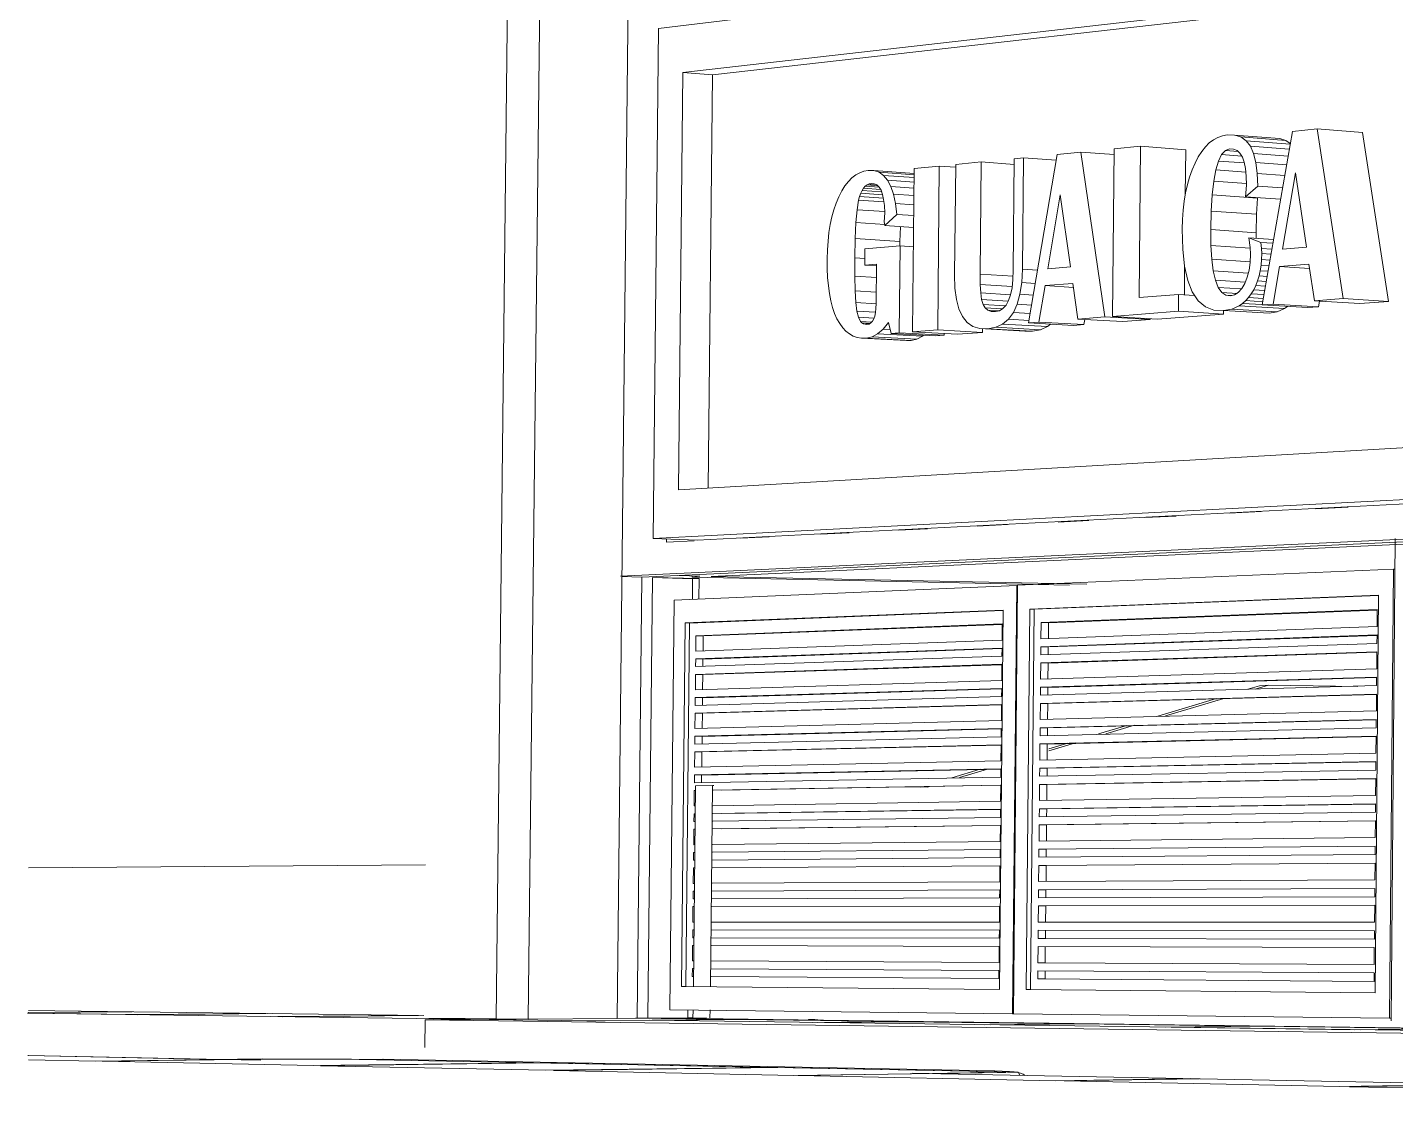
# Model space of a CAD drawing. Header units: metres. Extents: x -144 to 1000, y -717 to 29.
# Drawn here: x 7.55 to 9.57, y -564.392 to -562.805 of the extents above; entities that cross this region are included whole.
import ezdxf

# ---------------------------------------------------------------- set-up
doc = ezdxf.new("R2010")
doc.units = ezdxf.units.M
for name, color, linetype, lineweight in [('A-FLOR', 2, 'Continuous', 9), ('A-GENM', 1, 'Continuous', 9), ('A-WALL', 4, 'Continuous', 9), ('C-PRKG', 2, 'Continuous', 9), ('S-COLS', 7, 'Continuous', 9)]:
    doc.layers.add(name, color=color, linetype=linetype, lineweight=lineweight)

msp = doc.modelspace()

# ---------------------------------------------------------------- linework, layer by layer
at = {"layer": 'A-FLOR', "lineweight": 9}
for p, q in [((10.1559, -563.5415), (8.5592, -563.6154)), ((8.5592, -563.6154), (9.1143, -563.6271)), ((7.5516, -564.2602), (7.5498, -564.2602)), ((7.5509, -564.2593), (7.7047, -564.2581)), ((7.551, -564.2592), (7.6982, -564.258)), ((7.706, -564.2623), (7.5516, -564.2602)), ((7.5516, -564.2602), (8.3751, -564.2714)), ((7.706, -564.2623), (7.9048, -564.2607)), ((7.7127, -564.2624), (7.9116, -564.2608)), ((7.9197, -564.2652), (8.12, -564.2635)), ((7.9267, -564.2653), (8.1271, -564.2636)), ((8.1368, -564.311), (8.1372, -564.2701)), ((8.2717, -564.269), (8.1372, -564.2701)), ((8.1372, -564.2701), (14.1763, -564.353)), ((8.1425, -564.2682), (8.2426, -564.2674)), ((8.1498, -564.2683), (8.2426, -564.2675)), ((8.3751, -564.2714), (8.5944, -564.2694)), ((8.3763, -564.2714), (8.3887, -564.2714)), ((8.3887, -564.2714), (8.4031, -564.2715)), ((8.4477, -564.2674), (8.4523, -564.2674)), ((8.449, -564.2675), (8.5944, -564.2694)), ((10.1286, -564.2889), (8.4661, -564.2672)), ((8.4686, -564.2706), (10.489, -564.2976)), ((8.6021, -564.2695), (8.4725, -564.2707)), ((8.4748, -564.2673), (8.5523, -564.2668)), ((8.6021, -564.2695), (8.8389, -564.2726)), ((8.8389, -564.2726), (8.7085, -564.2738)), ((8.7165, -564.2739), (8.8469, -564.2727)), ((8.8469, -564.2727), (9.0945, -564.2759)), ((8.9633, -564.2772), (9.0945, -564.2759)), ((9.1029, -564.276), (8.9716, -564.2773)), ((9.1029, -564.276), (9.3619, -564.2794)), ((9.3619, -564.2794), (9.2299, -564.2808)), ((9.2387, -564.2809), (9.3707, -564.2795)), ((9.5094, -564.2845), (9.2387, -564.2809)), ((9.3707, -564.2795), (9.642, -564.2831)), ((9.5094, -564.2845), (9.642, -564.2831)), ((9.6512, -564.2832), (9.5185, -564.2846)), ((7.5504, -564.3228), (7.5516, -564.3228)), ((7.8139, -564.328), (7.5516, -564.3228)), ((7.5516, -564.3228), (7.8275, -564.3283)), ((7.6503, -564.3309), (7.5516, -564.3289)), ((7.8423, -564.3286), (7.6503, -564.3309)), ((7.6603, -564.3312), (7.9081, -564.3281)), ((7.9722, -564.3375), (7.6603, -564.3312)), ((7.8603, -564.328), (7.8276, -564.3283)), ((7.8461, -564.3287), (7.8279, -564.3283)), ((7.8943, -564.3296), (7.8359, -564.3285)), ((7.8684, -564.3284), (7.8461, -564.3287)), ((7.8963, -564.3277), (7.8603, -564.328)), ((7.892, -564.3282), (7.8684, -564.3284)), ((7.9161, -564.3281), (7.892, -564.3282)), ((7.8965, -564.3277), (7.8963, -564.3277)), ((7.9161, -564.3281), (7.8965, -564.3277)), ((7.9161, -564.3281), (7.9146, -564.328)), ((7.9379, -564.328), (7.9161, -564.3281)), ((7.959, -564.3279), (7.9379, -564.328)), ((7.9791, -564.3279), (7.959, -564.3279)), ((7.9722, -564.3375), (8.2965, -564.3333)), ((7.9976, -564.328), (7.9791, -564.3279)), ((7.9828, -564.3377), (8.3072, -564.3335)), ((8.0142, -564.328), (7.9976, -564.328)), ((8.0284, -564.3282), (8.0142, -564.328)), ((8.0399, -564.3284), (8.0284, -564.3282)), ((8.0746, -564.3279), (8.0399, -564.3284)), ((8.9409, -564.3458), (8.0399, -564.3284)), ((8.0754, -564.3279), (8.0746, -564.3279)), ((8.0754, -564.3279), (8.9773, -564.3453)), ((8.3072, -564.3335), (8.643, -564.3401)), ((8.3152, -564.3445), (7.9828, -564.3377)), ((8.3152, -564.3445), (8.643, -564.3401)), ((8.3266, -564.3447), (8.6545, -564.3403)), ((8.6817, -564.352), (8.3266, -564.3447)), ((8.6545, -564.3403), (8.9391, -564.3458)), ((8.6817, -564.352), (8.9944, -564.3475)), ((8.8861, -564.3493), (8.6877, -564.3521)), ((9.0674, -564.3599), (8.6877, -564.3521)), ((8.8812, -564.3492), (8.8567, -564.3487)), ((8.8861, -564.3493), (8.9082, -564.3489)), ((8.9072, -564.3497), (8.8861, -564.3493)), ((11.0549, -564.3922), (8.8987, -564.3495)), ((8.9082, -564.3489), (8.9272, -564.3485)), ((8.9272, -564.3485), (8.9425, -564.3481)), ((8.9525, -564.3461), (8.9409, -564.3458)), ((8.9425, -564.3481), (8.9537, -564.3477)), ((8.9509, -564.346), (9.0127, -564.3472)), ((8.9597, -564.3465), (8.9525, -564.3461)), ((8.9537, -564.3477), (8.9603, -564.3473)), ((8.9624, -564.3468), (8.9597, -564.3465)), ((8.9603, -564.3473), (8.9624, -564.3468)), ((8.9781, -564.3453), (8.9773, -564.3453)), ((9, -564.346), (8.9781, -564.3453)), ((8.997, -564.3474), (9.0127, -564.3472)), ((9.0069, -564.3466), (9, -564.346)), ((9.0102, -564.347), (9.0069, -564.3466)), ((9.0122, -564.3475), (9.0102, -564.347)), ((9.0142, -564.348), (9.0122, -564.3475)), ((9.0127, -564.3472), (9.0151, -564.3518)), ((9.0163, -564.3487), (9.0142, -564.348)), ((9.0202, -564.3504), (9.0163, -564.3487)), ((9.0228, -564.352), (9.0202, -564.3504)), ((9.2675, -564.3568), (9.0674, -564.3599)), ((9.0804, -564.3601), (9.2806, -564.3571)), ((9.4878, -564.3684), (9.0804, -564.3601)), ((9.4878, -564.3684), (9.6895, -564.3651)), ((9.7035, -564.3654), (9.5018, -564.3687)), ((9.94, -564.3777), (9.5018, -564.3687))]:
    msp.add_line(p, q, dxfattribs=at)
at = {"layer": 'A-GENM', "lineweight": 9}
for p, q in [((9.4175, -562.9587), (9.3728, -563.2147)), ((9.4543, -562.955), (9.4175, -562.9587)), ((9.4925, -563.2055), (9.4543, -562.955)), ((9.4543, -562.955), (9.5213, -562.9603)), ((9.5213, -562.9603), (9.5596, -563.2096)), ((9.1935, -562.9807), (9.1543, -562.9845)), ((9.1913, -563.2039), (9.1935, -562.9807)), ((9.1935, -562.9807), (9.2601, -562.9857)), ((9.2892, -562.9815), (9.2837, -562.9884)), ((9.2949, -562.9758), (9.2892, -562.9815)), ((9.301, -562.9711), (9.2949, -562.9758)), ((9.3075, -562.9676), (9.301, -562.9711)), ((9.3143, -562.9652), (9.3075, -562.9676)), ((9.3214, -562.9639), (9.3143, -562.9652)), ((9.3321, -562.9641), (9.3214, -562.9639)), ((9.3413, -562.9669), (9.3321, -562.9641)), ((9.3989, -562.9692), (9.3321, -562.9641)), ((9.3491, -562.9724), (9.3413, -562.9669)), ((9.4081, -562.9721), (9.3413, -562.9669)), ((9.3555, -562.9805), (9.3491, -562.9724)), ((9.4142, -562.9774), (9.3491, -562.9724)), ((9.3604, -562.9912), (9.3555, -562.9805)), ((9.4129, -562.9848), (9.3555, -562.9805)), ((9.3989, -562.9692), (9.4081, -562.9721)), ((9.4081, -562.9721), (9.4144, -562.9764)), ((9.007, -562.999), (9.0054, -563.1633)), ((9.0205, -562.9977), (9.007, -562.999)), ((9.0189, -563.1621), (9.0205, -562.9977)), ((9.0205, -562.9977), (9.069, -563.0012)), ((9.0703, -562.9928), (9.0279, -563.2413)), ((9.105, -562.9894), (9.0703, -562.9928)), ((9.1408, -563.2326), (9.105, -562.9894)), ((9.105, -562.9894), (9.1543, -562.993)), ((9.1543, -562.9845), (9.152, -563.2317)), ((9.2601, -562.9857), (9.2595, -563.0521)), ((9.2786, -562.9963), (9.2739, -563.0054)), ((9.2837, -562.9884), (9.2786, -562.9963)), ((9.3046, -563.0156), (9.3084, -563.0024)), ((9.3084, -563.0024), (9.3131, -562.9929)), ((9.3467, -563.0053), (9.3084, -563.0024)), ((9.3131, -562.9929), (9.3186, -562.9869)), ((9.3429, -562.9951), (9.3131, -562.9929)), ((9.3186, -562.9869), (9.3249, -562.9845)), ((9.3375, -562.9883), (9.3186, -562.9869)), ((9.3249, -562.9845), (9.3308, -562.9848)), ((9.3308, -562.9848), (9.3359, -562.9869)), ((9.3359, -562.9869), (9.3402, -562.9908)), ((9.3402, -562.9908), (9.3437, -562.9966)), ((9.3437, -562.9966), (9.3464, -563.0042)), ((9.3638, -563.0046), (9.3604, -562.9912)), ((9.4112, -562.995), (9.3604, -562.9912)), ((8.7728, -563.0229), (8.7672, -563.0272)), ((8.7787, -563.0196), (8.7728, -563.0229)), ((8.7849, -563.0174), (8.7787, -563.0196)), ((8.7914, -563.0162), (8.7849, -563.0174)), ((8.7998, -563.0164), (8.7914, -563.0162)), ((8.8073, -563.0189), (8.7998, -563.0164)), ((8.8591, -563.0206), (8.7998, -563.0164)), ((8.8139, -563.0237), (8.8073, -563.0189)), ((8.8591, -563.0226), (8.8073, -563.0189)), ((8.8591, -563.0135), (8.8567, -563.2545)), ((8.8963, -563.0099), (8.8591, -563.0135)), ((8.8939, -563.2516), (8.8963, -563.0099)), ((8.8963, -563.0099), (8.9205, -563.0116)), ((8.9205, -563.0075), (8.9188, -563.1705)), ((8.958, -563.0038), (8.9205, -563.0075)), ((8.9564, -563.1695), (8.958, -563.0038)), ((9.007, -563.0073), (8.958, -563.0038)), ((9.2696, -563.0154), (9.2658, -563.026)), ((9.2739, -563.0054), (9.2696, -563.0154)), ((9.3015, -563.0322), (9.3046, -563.0156)), ((9.3489, -563.0188), (9.3046, -563.0156)), ((9.3464, -563.0042), (9.3483, -563.0136)), ((9.3483, -563.0136), (9.3494, -563.0249)), ((9.3658, -563.0206), (9.3638, -563.0046)), ((9.4089, -563.008), (9.3638, -563.0046)), ((9.3664, -563.0393), (9.3658, -563.0206)), ((9.4062, -563.0236), (9.3658, -563.0206)), ((9.403, -563.1325), (9.4223, -563.0199)), ((9.4223, -563.0199), (9.4383, -563.1295)), ((8.757, -563.0391), (8.7524, -563.0465)), ((8.762, -563.0326), (8.757, -563.0391)), ((8.7672, -563.0272), (8.762, -563.0326)), ((8.7823, -563.0459), (8.7845, -563.0425)), ((8.7845, -563.0425), (8.787, -563.0397)), ((8.8095, -563.0442), (8.7845, -563.0425)), ((8.787, -563.0397), (8.7897, -563.0377)), ((8.8077, -563.0412), (8.787, -563.0397)), ((8.7897, -563.0377), (8.7927, -563.0363)), ((8.8053, -563.0388), (8.7897, -563.0377)), ((8.7927, -563.0363), (8.796, -563.0357)), ((8.8028, -563.037), (8.7937, -563.0364)), ((8.796, -563.0357), (8.8003, -563.0359)), ((8.8003, -563.0359), (8.8042, -563.0377)), ((8.8042, -563.0377), (8.8075, -563.0409)), ((8.8075, -563.0409), (8.8102, -563.0455)), ((8.8196, -563.0306), (8.8139, -563.0237)), ((8.859, -563.0268), (8.8139, -563.0237)), ((8.8245, -563.0399), (8.8196, -563.0306)), ((8.859, -563.0334), (8.8196, -563.0306)), ((8.8285, -563.0514), (8.8245, -563.0399)), ((8.8589, -563.0423), (8.8245, -563.0399)), ((9.2626, -563.0373), (9.26, -563.0492)), ((9.2658, -563.026), (9.2626, -563.0373)), ((9.2993, -563.0525), (9.3015, -563.0322)), ((9.3497, -563.0357), (9.3015, -563.0322)), ((9.3497, -563.038), (9.3485, -563.0553)), ((9.3485, -563.0553), (9.3664, -563.0393)), ((9.3494, -563.0249), (9.3497, -563.038)), ((9.403, -563.0419), (9.3664, -563.0393)), ((8.748, -563.0551), (8.7441, -563.0644)), ((8.7524, -563.0465), (8.748, -563.0551)), ((8.7749, -563.0743), (8.7772, -563.0602)), ((8.7772, -563.0602), (8.7786, -563.0548)), ((8.8146, -563.0628), (8.7772, -563.0602)), ((8.7786, -563.0548), (8.7803, -563.05)), ((8.8137, -563.0571), (8.7786, -563.0548)), ((8.7803, -563.05), (8.7823, -563.0459)), ((8.8126, -563.0522), (8.7803, -563.05)), ((8.8111, -563.0479), (8.7823, -563.0459)), ((8.8102, -563.0455), (8.8124, -563.0517)), ((8.8124, -563.0517), (8.8141, -563.0593)), ((8.8141, -563.0593), (8.8152, -563.0683)), ((8.8315, -563.0651), (8.8285, -563.0514)), ((8.8588, -563.0534), (8.8285, -563.0514)), ((9.0565, -563.1615), (9.0748, -563.0522)), ((9.0748, -563.0522), (9.0898, -563.1587)), ((9.2579, -563.0617), (9.2564, -563.0749)), ((9.26, -563.0492), (9.2579, -563.0617)), ((9.2978, -563.0763), (9.2993, -563.0525)), ((9.366, -563.0572), (9.2993, -563.0525)), ((9.4, -563.0589), (9.3485, -563.0553)), ((9.366, -563.0572), (9.3646, -563.0809)), ((8.7407, -563.0744), (8.7377, -563.085)), ((8.7441, -563.0644), (8.7407, -563.0744)), ((8.7731, -563.0932), (8.7749, -563.0743)), ((8.8158, -563.077), (8.7749, -563.0743)), ((8.8158, -563.0788), (8.8149, -563.092)), ((8.8152, -563.0683), (8.8158, -563.0788)), ((8.8159, -563.0978), (8.8337, -563.0811)), ((8.8337, -563.0811), (8.8315, -563.0651)), ((8.8586, -563.0669), (8.8315, -563.0651)), ((8.8585, -563.0827), (8.8337, -563.0811)), ((9.2564, -563.0749), (9.2554, -563.0887)), ((9.2971, -563.1037), (9.2978, -563.0763)), ((9.3646, -563.0809), (9.2978, -563.0763)), ((9.3646, -563.0809), (9.3639, -563.1082)), ((8.7353, -563.0962), (8.7334, -563.108)), ((8.7377, -563.085), (8.7353, -563.0962)), ((8.7719, -563.1169), (8.7731, -563.0932)), ((8.8157, -563.096), (8.7731, -563.0932)), ((8.8149, -563.092), (8.8159, -563.0978)), ((8.8583, -563.1006), (8.8159, -563.0978)), ((8.839, -563.0993), (8.838, -563.1211)), ((9.2554, -563.0887), (9.255, -563.1032)), ((9.255, -563.1032), (9.2557, -563.1324)), ((9.2974, -563.1271), (9.2971, -563.1037)), ((9.3639, -563.1082), (9.2971, -563.1037)), ((8.732, -563.1205), (8.7311, -563.1336)), ((8.7334, -563.108), (8.732, -563.1205)), ((8.7713, -563.1455), (8.7719, -563.1169)), ((8.838, -563.1211), (8.7719, -563.1169)), ((8.838, -563.1211), (8.8378, -563.1277)), ((9.3535, -563.116), (9.3553, -563.1298)), ((9.3711, -563.1226), (9.3535, -563.116)), ((9.3535, -563.116), (9.3896, -563.1184)), ((9.3639, -563.1082), (9.364, -563.1167)), ((9.3722, -563.1313), (9.3711, -563.1226)), ((9.3887, -563.1237), (9.3711, -563.1226)), ((8.7311, -563.1336), (8.7307, -563.1473)), ((8.7865, -563.1322), (8.7862, -563.1562)), ((8.8384, -563.1276), (8.7865, -563.1322)), ((8.8371, -563.256), (8.8384, -563.1276)), ((8.858, -563.1289), (8.8384, -563.1276)), ((9.2557, -563.1324), (9.2584, -563.1575)), ((9.2986, -563.1474), (9.2974, -563.1271)), ((9.3554, -563.131), (9.2974, -563.1271)), ((9.3559, -563.1398), (9.3552, -563.1521)), ((9.3553, -563.1298), (9.3559, -563.1398)), ((9.3725, -563.1389), (9.3722, -563.1313)), ((9.3872, -563.1323), (9.3722, -563.1313)), ((9.3722, -563.1478), (9.3725, -563.1389)), ((9.3859, -563.1398), (9.3725, -563.1389)), ((9.4383, -563.1295), (9.403, -563.1325)), ((8.7307, -563.1473), (8.7308, -563.1612)), ((8.7308, -563.1612), (8.7314, -563.1743)), ((8.7713, -563.1722), (8.7713, -563.1455)), ((8.7864, -563.1465), (8.7713, -563.1455)), ((8.7862, -563.1562), (8.8035, -563.1547)), ((8.8035, -563.1572), (8.7862, -563.1562)), ((8.8035, -563.1547), (8.8029, -563.2129)), ((9.0054, -563.1633), (9.0049, -563.1772)), ((9.0179, -563.1819), (9.0189, -563.1621)), ((9.0413, -563.1635), (9.0189, -563.1621)), ((9.0898, -563.1587), (9.0565, -563.1615)), ((9.2585, -563.1575), (9.2581, -563.1998)), ((9.2584, -563.1575), (9.263, -563.1786)), ((9.3008, -563.1644), (9.2986, -563.1474)), ((9.3553, -563.151), (9.2986, -563.1474)), ((9.3039, -563.1783), (9.3008, -563.1644)), ((9.3525, -563.1677), (9.3008, -563.1644)), ((9.3536, -563.1634), (9.3509, -563.1737)), ((9.3552, -563.1521), (9.3536, -563.1634)), ((9.3684, -563.172), (9.3702, -563.1644)), ((9.3702, -563.1644), (9.3714, -563.1563)), ((9.3815, -563.1651), (9.3702, -563.1644)), ((9.3714, -563.1563), (9.3722, -563.1478)), ((9.3829, -563.157), (9.3714, -563.1563)), ((9.3843, -563.1486), (9.3722, -563.1478)), ((9.389, -563.2135), (9.3986, -563.1581)), ((9.3986, -563.1581), (9.442, -563.1545)), ((9.443, -563.1609), (9.3986, -563.1581)), ((9.442, -563.1545), (9.4501, -563.2088)), ((8.7314, -563.1743), (8.7325, -563.1866)), ((8.7718, -563.1942), (8.7713, -563.1722)), ((8.8034, -563.1741), (8.7713, -563.1722)), ((8.9188, -563.1705), (8.9194, -563.19)), ((8.9566, -563.1847), (8.9564, -563.1695)), ((9.0051, -563.1725), (8.9564, -563.1695)), ((8.9574, -563.1971), (8.9566, -563.1847)), ((9.0038, -563.1875), (8.9566, -563.1847)), ((9.0049, -563.1772), (9.0036, -563.1894)), ((9.0154, -563.1991), (9.0179, -563.1819)), ((9.0379, -563.1831), (9.0179, -563.1819)), ((9.0524, -563.1863), (9.0933, -563.183)), ((9.0933, -563.183), (9.1009, -563.2357)), ((9.263, -563.1786), (9.2697, -563.1956)), ((9.3081, -563.1889), (9.3039, -563.1783)), ((9.348, -563.181), (9.3039, -563.1783)), ((9.3472, -563.183), (9.3427, -563.1908)), ((9.3509, -563.1737), (9.3472, -563.183)), ((9.3636, -563.186), (9.3663, -563.1792)), ((9.3663, -563.1792), (9.3684, -563.172)), ((9.3789, -563.18), (9.3663, -563.1792)), ((9.3801, -563.1727), (9.3684, -563.172)), ((8.7325, -563.1866), (8.734, -563.198)), ((8.734, -563.198), (8.7361, -563.2086)), ((8.7729, -563.2114), (8.7718, -563.1942)), ((8.8031, -563.196), (8.7718, -563.1942)), ((8.9194, -563.19), (8.9216, -563.2067)), ((8.9588, -563.207), (8.9574, -563.1971)), ((9.0015, -563.1998), (8.9574, -563.1971)), ((9.0014, -563.1998), (8.9985, -563.2084)), ((9.0036, -563.1894), (9.0014, -563.1998)), ((9.0113, -563.2139), (9.0154, -563.1991)), ((9.035, -563.2003), (9.0154, -563.1991)), ((9.0433, -563.2401), (9.0524, -563.1863)), ((9.0942, -563.1889), (9.0524, -563.1863)), ((9.2494, -563.1993), (9.1913, -563.2039)), ((9.2492, -563.2242), (9.2494, -563.1993)), ((9.2732, -563.2008), (9.2494, -563.1993)), ((9.2697, -563.1956), (9.2784, -563.2086)), ((9.3132, -563.1963), (9.3081, -563.1889)), ((9.3425, -563.191), (9.3081, -563.1889)), ((9.3192, -563.2006), (9.3132, -563.1963)), ((9.3358, -563.1977), (9.3132, -563.1963)), ((9.3263, -563.2016), (9.3192, -563.2006)), ((9.3282, -563.2011), (9.3192, -563.2006)), ((9.3322, -563.2001), (9.3263, -563.2016)), ((9.3377, -563.1965), (9.3322, -563.2001)), ((9.3427, -563.1908), (9.3377, -563.1965)), ((9.3486, -563.2085), (9.3529, -563.2038)), ((9.3529, -563.2038), (9.3569, -563.1984)), ((9.3745, -563.2051), (9.3529, -563.2038)), ((9.3569, -563.1984), (9.3605, -563.1924)), ((9.3755, -563.1995), (9.3569, -563.1984)), ((9.3605, -563.1924), (9.3636, -563.186)), ((9.3765, -563.1934), (9.3605, -563.1924)), ((9.3777, -563.1869), (9.3636, -563.186)), ((8.7361, -563.2086), (8.7386, -563.2184)), ((8.7386, -563.2184), (8.7417, -563.2273)), ((8.7745, -563.224), (8.7729, -563.2114)), ((8.8032, -563.2132), (8.7729, -563.2114)), ((8.7768, -563.233), (8.7745, -563.224)), ((8.802, -563.2256), (8.7745, -563.224)), ((8.8026, -563.2199), (8.8019, -563.226)), ((8.8029, -563.2129), (8.8026, -563.2199)), ((8.9216, -563.2067), (8.9253, -563.2207)), ((8.9253, -563.2207), (8.9306, -563.232)), ((8.9609, -563.2141), (8.9588, -563.207)), ((8.9981, -563.2093), (8.9588, -563.207)), ((8.9638, -563.2192), (8.9609, -563.2141)), ((8.9941, -563.2161), (8.9609, -563.2141)), ((8.9678, -563.2226), (8.9638, -563.2192)), ((8.9896, -563.2207), (8.9638, -563.2192)), ((8.9729, -563.2245), (8.9678, -563.2226)), ((8.9842, -563.2236), (8.9678, -563.2226)), ((8.979, -563.2247), (8.9729, -563.2245)), ((8.9851, -563.2233), (8.979, -563.2247)), ((8.9903, -563.2201), (8.9851, -563.2233)), ((8.9948, -563.2152), (8.9903, -563.2201)), ((8.9985, -563.2084), (8.9948, -563.2152)), ((9.0056, -563.2261), (9.0113, -563.2139)), ((9.0325, -563.2151), (9.0113, -563.2139)), ((9.152, -563.2317), (9.2492, -563.2242)), ((9.3159, -563.2282), (9.2492, -563.2242)), ((9.2784, -563.2086), (9.2891, -563.2175)), ((9.2891, -563.2175), (9.3018, -563.2224)), ((9.3018, -563.2224), (9.3165, -563.2232)), ((9.316, -563.2232), (9.3159, -563.2282)), ((9.3165, -563.2232), (9.3284, -563.221)), ((9.3833, -563.2272), (9.3165, -563.2232)), ((9.3284, -563.221), (9.3392, -563.2161)), ((9.3953, -563.225), (9.3284, -563.221)), ((9.3392, -563.2161), (9.3441, -563.2126)), ((9.406, -563.2201), (9.3392, -563.2161)), ((9.3441, -563.2126), (9.3486, -563.2085)), ((9.373, -563.2144), (9.3441, -563.2126)), ((9.3736, -563.2101), (9.3486, -563.2085)), ((9.3728, -563.2147), (9.389, -563.2135)), ((9.4397, -563.2188), (9.3728, -563.2147)), ((9.3953, -563.225), (9.3833, -563.2272)), ((9.4559, -563.2175), (9.389, -563.2135)), ((9.406, -563.2201), (9.3953, -563.225)), ((9.4104, -563.217), (9.406, -563.2201)), ((9.4559, -563.2175), (9.4397, -563.2188)), ((9.4501, -563.2088), (9.4925, -563.2055)), ((9.5171, -563.2129), (9.4501, -563.2088)), ((9.4574, -563.2092), (9.4559, -563.2175)), ((9.5596, -563.2096), (9.4925, -563.2055)), ((9.5596, -563.2096), (9.5171, -563.2129)), ((8.7417, -563.2273), (8.7452, -563.2353)), ((8.7452, -563.2353), (8.7492, -563.2424)), ((8.7492, -563.2424), (8.7536, -563.2485)), ((8.7801, -563.2392), (8.7768, -563.233)), ((8.7998, -563.2343), (8.7768, -563.233)), ((8.7821, -563.2413), (8.7801, -563.2392)), ((8.7964, -563.2401), (8.7801, -563.2392)), ((8.7843, -563.2428), (8.7821, -563.2413)), ((8.7937, -563.242), (8.7821, -563.2413)), ((8.7894, -563.2437), (8.7843, -563.2428)), ((8.7916, -563.2432), (8.7843, -563.2428)), ((8.7925, -563.243), (8.7894, -563.2437)), ((8.7952, -563.2414), (8.7925, -563.243)), ((8.7975, -563.2389), (8.7952, -563.2414)), ((8.7994, -563.2355), (8.7975, -563.2389)), ((8.8009, -563.2312), (8.7994, -563.2355)), ((8.8019, -563.226), (8.8009, -563.2312)), ((8.8133, -563.2504), (8.8212, -563.2409)), ((8.8212, -563.2409), (8.8251, -563.2569)), ((8.9306, -563.232), (8.9375, -563.2406)), ((8.9375, -563.2406), (8.946, -563.2464)), ((8.9795, -563.2478), (8.9897, -563.243)), ((8.9897, -563.243), (8.9984, -563.2358)), ((9.0561, -563.2468), (8.9897, -563.243)), ((8.9984, -563.2358), (9.0056, -563.2261)), ((9.0286, -563.2376), (8.9984, -563.2358)), ((9.0304, -563.2275), (9.0056, -563.2261)), ((9.0279, -563.2413), (9.0433, -563.2401)), ((9.0944, -563.2451), (9.0279, -563.2413)), ((9.1097, -563.2439), (9.0433, -563.2401)), ((9.0606, -563.2431), (9.0561, -563.2468)), ((9.1097, -563.2439), (9.0944, -563.2451)), ((9.1009, -563.2357), (9.1408, -563.2326)), ((9.1674, -563.2395), (9.1009, -563.2357)), ((9.111, -563.2363), (9.1097, -563.2439)), ((9.2074, -563.2365), (9.1408, -563.2326)), ((9.2186, -563.2356), (9.152, -563.2317)), ((9.2074, -563.2365), (9.1674, -563.2395)), ((9.2072, -563.2349), (9.2074, -563.2365)), ((9.3159, -563.2282), (9.2186, -563.2356)), ((8.7536, -563.2485), (8.7584, -563.2536)), ((8.7584, -563.2536), (8.7636, -563.2577)), ((8.7636, -563.2577), (8.7692, -563.2607)), ((8.7692, -563.2607), (8.7752, -563.2627)), ((8.7752, -563.2627), (8.7816, -563.2637)), ((8.7816, -563.2637), (8.7884, -563.2637)), ((8.8477, -563.2673), (8.7816, -563.2637)), ((8.7884, -563.2637), (8.7969, -563.2618)), ((8.8545, -563.2673), (8.7884, -563.2637)), ((8.7969, -563.2618), (8.8052, -563.2573)), ((8.863, -563.2654), (8.7969, -563.2618)), ((8.8052, -563.2573), (8.8133, -563.2504)), ((8.8713, -563.261), (8.8052, -563.2573)), ((8.8237, -563.2509), (8.8133, -563.2504)), ((8.8251, -563.2569), (8.8371, -563.256)), ((8.8913, -563.2605), (8.8251, -563.2569)), ((8.9032, -563.2596), (8.8371, -563.256)), ((8.863, -563.2654), (8.8545, -563.2673)), ((8.8567, -563.2545), (8.8939, -563.2516)), ((8.9229, -563.2581), (8.8567, -563.2545)), ((8.8713, -563.261), (8.863, -563.2654)), ((8.873, -563.2595), (8.8713, -563.261)), ((8.9032, -563.2596), (8.8913, -563.2605)), ((8.9601, -563.2553), (8.8939, -563.2516)), ((8.9033, -563.257), (8.9032, -563.2596)), ((8.9601, -563.2553), (8.9229, -563.2581)), ((8.946, -563.2464), (8.956, -563.2496)), ((8.956, -563.2496), (8.9677, -563.25)), ((9.0224, -563.2533), (8.956, -563.2496)), ((8.9602, -563.2497), (8.9601, -563.2553)), ((8.9677, -563.25), (8.9795, -563.2478)), ((9.0341, -563.2537), (8.9677, -563.25)), ((9.0459, -563.2515), (8.9795, -563.2478)), ((9.0341, -563.2537), (9.0224, -563.2533)), ((9.0459, -563.2515), (9.0341, -563.2537)), ((9.0561, -563.2468), (9.0459, -563.2515)), ((8.8545, -563.2673), (8.8477, -563.2673))]:
    msp.add_line(p, q, dxfattribs=at)
at = {"layer": 'A-WALL', "lineweight": 9}
for p, q in [((8.2708, -561.7219), (8.2418, -564.2686)), ((8.2893, -564.2692), (8.3171, -561.803)), ((8.4473, -561.8217), (8.4204, -564.2681)), ((9.9293, -562.6321), (8.4818, -562.8066)), ((8.5177, -562.8719), (9.8821, -562.7161)), ((9.876, -562.7262), (8.5613, -562.8753)), ((8.4818, -562.8066), (8.4736, -563.5595)), ((8.511, -563.4877), (8.5177, -562.8719)), ((8.5614, -562.8753), (8.5177, -562.8719)), ((8.5613, -562.8753), (8.5548, -563.4852)), ((9.8765, -563.4084), (8.511, -563.4877)), ((8.4736, -563.5595), (9.9226, -563.4846)), ((9.9899, -563.4875), (8.539, -563.5618)), ((9.2458, -563.5264), (9.1994, -563.5287)), ((9.3715, -563.5199), (9.3241, -563.5224)), ((9.4999, -563.5134), (9.4515, -563.5158)), ((8.4258, -563.6149), (10.0909, -563.5368)), ((10.1355, -563.5386), (8.4572, -563.6168)), ((8.8789, -563.5451), (8.8353, -563.5474)), ((8.9968, -563.5391), (8.9523, -563.5414)), ((9.1172, -563.5329), (9.0718, -563.5353)), ((8.4736, -563.5595), (8.539, -563.5618)), ((8.4934, -563.5649), (8.4934, -563.5602)), ((8.5343, -563.5628), (8.4934, -563.5649)), ((8.6452, -563.5571), (8.6033, -563.5592)), ((8.7634, -563.551), (8.7207, -563.5532)), ((9.5667, -563.6046), (9.0118, -563.6286)), ((9.5609, -564.2676), (9.5667, -563.6046)), ((9.5667, -563.6046), (9.5691, -563.6047)), ((8.4276, -563.6158), (8.4572, -563.6168)), ((8.4572, -563.6168), (8.45, -564.2675)), ((8.4658, -564.2674), (8.4729, -563.6173)), ((8.4729, -563.6173), (8.5416, -563.6187)), ((8.4729, -563.6173), (8.5321, -563.6192)), ((9.0105, -563.6287), (8.5048, -563.6506)), ((8.5428, -563.615), (8.512, -563.6144)), ((8.5315, -563.6165), (8.5315, -563.6148)), ((8.5428, -563.615), (8.5315, -563.6165)), ((9.0886, -563.6282), (8.5315, -563.6165)), ((8.5321, -563.6192), (8.5318, -563.6494)), ((8.5416, -563.6187), (8.5321, -563.6192)), ((8.5416, -563.6187), (8.5413, -563.649)), ((9.0043, -564.261), (9.0105, -563.6287)), ((9.0118, -563.6286), (9.0056, -564.261)), ((9.0105, -563.6287), (9.0118, -563.6287)), ((9.0299, -563.6637), (9.5448, -563.643)), ((9.5445, -563.6435), (9.0364, -563.6639)), ((9.5448, -563.643), (9.5397, -564.2299)), ((8.5048, -563.6506), (8.4982, -564.255)), ((8.5212, -563.6841), (8.9906, -563.6652)), ((8.9903, -563.6657), (8.5276, -563.6843)), ((8.9906, -563.6652), (8.9851, -564.225)), ((9.0244, -564.2254), (9.0299, -563.6637)), ((9.0299, -563.6637), (9.0364, -563.6639)), ((9.0364, -563.6639), (9.0309, -564.2253)), ((9.0466, -563.6835), (9.5429, -563.6645)), ((9.5424, -563.6652), (9.0575, -563.6838)), ((9.5429, -563.6645), (9.5427, -563.6894)), ((8.5154, -564.2209), (8.5212, -563.6841)), ((8.5212, -563.6841), (8.5276, -563.6843)), ((8.5276, -563.6843), (8.5218, -564.2209)), ((8.537, -563.7031), (8.9893, -563.6857)), ((8.9889, -563.6864), (8.5476, -563.7033)), ((8.9893, -563.6857), (8.9891, -563.7095)), ((9.0464, -563.7074), (9.0466, -563.6835)), ((9.5427, -563.6894), (9.0464, -563.7074)), ((9.0575, -563.6838), (9.0466, -563.6835)), ((9.0575, -563.6838), (9.0573, -563.707)), ((8.5367, -563.7259), (8.537, -563.7031)), ((8.9891, -563.7095), (8.5367, -563.7259)), ((8.5476, -563.7033), (8.537, -563.7031)), ((8.5476, -563.7033), (8.5474, -563.7255)), ((9.0463, -563.7193), (9.5426, -563.7018)), ((9.5421, -563.7025), (9.0571, -563.7196)), ((9.5426, -563.7018), (9.5424, -563.7143)), ((8.5366, -563.7373), (8.989, -563.7214)), ((8.9885, -563.722), (8.5473, -563.7376)), ((8.989, -563.7214), (8.9888, -563.7332)), ((9.0461, -563.7432), (9.5423, -563.7268)), ((9.5424, -563.7143), (9.0462, -563.7313)), ((9.0462, -563.7313), (9.0463, -563.7193)), ((9.0571, -563.7196), (9.0463, -563.7193)), ((9.5419, -563.7274), (9.0569, -563.7435)), ((9.0571, -563.7196), (9.057, -563.7309)), ((9.5423, -563.7268), (9.5421, -563.7517)), ((8.5363, -563.7601), (8.9887, -563.7451)), ((8.9888, -563.7332), (8.5365, -563.7487)), ((8.5365, -563.7487), (8.5366, -563.7373)), ((8.5473, -563.7376), (8.5366, -563.7373)), ((8.9883, -563.7458), (8.547, -563.7604)), ((8.5473, -563.7376), (8.5472, -563.7484)), ((8.9887, -563.7451), (8.9885, -563.7689)), ((9.0458, -563.7671), (9.0461, -563.7432)), ((9.0569, -563.7435), (9.0461, -563.7432)), ((9.0569, -563.7435), (9.0567, -563.7668)), ((8.5361, -563.783), (8.5363, -563.7601)), ((8.9885, -563.7689), (8.5361, -563.783)), ((8.547, -563.7604), (8.5363, -563.7601)), ((8.547, -563.7604), (8.5468, -563.7826)), ((9.0457, -563.7791), (9.542, -563.7641)), ((9.5421, -563.7517), (9.0458, -563.7671)), ((9.5415, -563.7648), (9.0566, -563.7793)), ((9.542, -563.7641), (9.5419, -563.7766)), ((8.536, -563.7944), (8.9884, -563.7808)), ((8.9879, -563.7814), (8.5467, -563.7946)), ((8.9884, -563.7808), (8.9883, -563.7927)), ((9.0455, -563.803), (9.5418, -563.7891)), ((9.5419, -563.7766), (9.0456, -563.791)), ((9.0456, -563.791), (9.0457, -563.7791)), ((9.0566, -563.7793), (9.0457, -563.7791)), ((9.5413, -563.7896), (9.0563, -563.8032)), ((9.0566, -563.7793), (9.0564, -563.7907)), ((9.3517, -563.782), (9.3692, -563.7768)), ((9.3825, -563.7758), (9.3628, -563.7817)), ((9.3825, -563.7758), (9.3692, -563.7768)), ((9.5141, -563.7778), (9.3825, -563.7758)), ((9.5418, -563.7891), (9.5416, -563.814)), ((8.5357, -563.8172), (8.9881, -563.8046)), ((8.9883, -563.7927), (8.5358, -563.8058)), ((8.5358, -563.8058), (8.536, -563.7944)), ((8.5467, -563.7946), (8.536, -563.7944)), ((8.9877, -563.8051), (8.5464, -563.8174)), ((8.5467, -563.7946), (8.5465, -563.8055)), ((8.9881, -563.8046), (8.9879, -563.8284)), ((9.0453, -563.8269), (9.0455, -563.803)), ((9.0563, -563.8032), (9.0455, -563.803)), ((9.0563, -563.8032), (9.0561, -563.8266)), ((9.219, -563.8217), (9.3053, -563.7959)), ((9.3164, -563.7956), (9.23, -563.8215)), ((8.5355, -563.8401), (8.5357, -563.8172)), ((8.9879, -563.8284), (8.5355, -563.8401)), ((8.5464, -563.8174), (8.5357, -563.8172)), ((8.5464, -563.8174), (8.5462, -563.8398)), ((9.0451, -563.8388), (9.5415, -563.8265)), ((9.5416, -563.814), (9.0453, -563.8269)), ((9.541, -563.827), (9.056, -563.839)), ((9.5415, -563.8265), (9.5414, -563.8389)), ((8.5354, -563.8515), (8.9878, -563.8402)), ((8.9874, -563.8407), (8.5461, -563.8517)), ((8.9878, -563.8402), (8.9877, -563.8521)), ((9.0449, -563.8627), (9.5413, -563.8514)), ((9.045, -563.8508), (9.0451, -563.8388)), ((9.5414, -563.8389), (9.045, -563.8508)), ((9.056, -563.839), (9.0451, -563.8388)), ((9.056, -563.839), (9.0559, -563.8505)), ((9.1313, -563.848), (9.1733, -563.8354)), ((9.1844, -563.8351), (9.1423, -563.8477)), ((9.5413, -563.8514), (9.541, -563.8764)), ((8.5351, -563.8743), (8.9876, -563.864)), ((8.5352, -563.8629), (8.5354, -563.8515)), ((8.9877, -563.8521), (8.5352, -563.8629)), ((8.5461, -563.8517), (8.5354, -563.8515)), ((8.9871, -563.8645), (8.5458, -563.8745)), ((8.5461, -563.8517), (8.5459, -563.8627)), ((8.9876, -563.864), (8.9873, -563.8878)), ((9.0447, -563.8866), (9.0449, -563.8627)), ((9.0557, -563.8629), (9.0449, -563.8627)), ((9.0557, -563.8629), (9.0555, -563.8864)), ((9.5408, -563.8519), (9.0557, -563.8629)), ((9.0972, -563.8612), (9.0581, -563.8729)), ((9.0582, -563.8698), (9.0861, -563.8615)), ((8.5349, -563.8972), (8.5351, -563.8743)), ((8.9873, -563.8878), (8.5349, -563.8972)), ((8.5458, -563.8745), (8.5351, -563.8743)), ((8.5458, -563.8745), (8.5456, -563.897)), ((9.0446, -563.8986), (9.5409, -563.8888)), ((9.541, -563.8764), (9.0447, -563.8866)), ((9.5405, -563.8892), (9.0554, -563.8987)), ((9.5409, -563.8888), (9.5408, -563.9013)), ((8.5346, -563.92), (8.5347, -563.9086)), ((8.9871, -563.9116), (8.5346, -563.92)), ((8.5347, -563.9086), (8.9872, -563.8997)), ((8.5454, -563.9088), (8.5347, -563.9086)), ((8.5454, -563.9088), (8.5453, -563.9198)), ((8.9868, -563.9001), (8.5454, -563.9088)), ((8.915, -563.9127), (8.9566, -563.9002)), ((8.9675, -563.9), (8.9259, -563.9125)), ((8.9872, -563.8997), (8.9871, -563.9116)), ((9.0444, -563.9105), (9.0446, -563.8986)), ((9.5408, -563.9013), (9.0444, -563.9105)), ((9.0554, -563.8987), (9.0446, -563.8986)), ((9.0554, -563.8987), (9.0553, -563.9103)), ((8.5331, -564.221), (8.5363, -563.9244)), ((8.5342, -563.9543), (8.5345, -563.9315)), ((8.5345, -563.9315), (8.5361, -563.9314)), ((8.5362, -563.9315), (8.5345, -563.9315)), ((8.5614, -563.9239), (8.5363, -563.9244)), ((8.5614, -563.9239), (8.5582, -564.2207)), ((8.5634, -563.9239), (8.5614, -563.9239)), ((8.5622, -563.931), (8.987, -563.9235)), ((8.9865, -563.9238), (8.5746, -563.9311)), ((8.879, -563.9265), (8.8481, -563.9263)), ((8.869, -563.9264), (8.871, -563.9259)), ((8.8819, -563.9257), (8.879, -563.9265)), ((8.987, -563.9235), (8.9867, -563.9473)), ((9.0441, -563.9464), (9.0443, -563.9225)), ((9.0443, -563.9225), (9.5407, -563.9138)), ((9.0552, -563.9226), (9.0443, -563.9225)), ((9.0552, -563.9226), (9.0549, -563.9462)), ((9.5402, -563.9141), (9.0552, -563.9226)), ((9.5407, -563.9138), (9.5405, -563.9387)), ((8.9867, -563.9473), (8.5619, -563.9539)), ((9.044, -563.9584), (9.5404, -563.9512)), ((9.5405, -563.9387), (9.0441, -563.9464)), ((9.5399, -563.9515), (9.0548, -563.9585)), ((9.5404, -563.9512), (9.5403, -563.9637)), ((8.534, -563.9772), (8.5341, -563.9658)), ((8.5341, -563.9658), (8.5358, -563.9657)), ((8.5358, -563.9658), (8.5341, -563.9658)), ((8.5359, -563.9543), (8.5342, -563.9543)), ((8.9865, -563.9711), (8.5617, -563.9768)), ((8.5618, -563.9653), (8.9866, -563.9592)), ((8.9862, -563.9595), (8.5742, -563.9654)), ((8.9866, -563.9592), (8.9865, -563.9711)), ((9.0439, -563.9703), (9.044, -563.9584)), ((9.5403, -563.9637), (9.0439, -563.9703)), ((9.0548, -563.9585), (9.044, -563.9584)), ((9.0548, -563.9585), (9.0547, -563.9702)), ((8.5336, -564.0115), (8.5339, -563.9886)), ((8.5339, -563.9886), (8.5355, -563.9886)), ((8.5356, -563.9886), (8.5339, -563.9886)), ((8.5356, -563.9772), (8.534, -563.9772)), ((8.5616, -563.9883), (8.9864, -563.983)), ((8.986, -563.9832), (8.574, -563.9883)), ((8.9864, -563.983), (8.9862, -564.0068)), ((9.0435, -564.0062), (9.0437, -563.9823)), ((9.0437, -563.9823), (9.5402, -563.9761)), ((9.0546, -563.9824), (9.0437, -563.9823)), ((9.0546, -563.9824), (9.0544, -564.0061)), ((9.5397, -563.9764), (9.0546, -563.9824)), ((9.5402, -563.9761), (9.54, -564.0011)), ((8.5353, -564.0114), (8.5336, -564.0115)), ((8.9862, -564.0068), (8.5613, -564.0112)), ((9.54, -564.0011), (9.0435, -564.0062)), ((8.5334, -564.0343), (8.5335, -564.0229)), ((8.5335, -564.0229), (8.5351, -564.0229)), ((8.5352, -564.0229), (8.5335, -564.0229)), ((8.9859, -564.0306), (8.5611, -564.0341)), ((8.5612, -564.0226), (8.986, -564.0187)), ((8.986, -564.0187), (8.9859, -564.0306)), ((9.0433, -564.0301), (9.0434, -564.0182)), ((9.5397, -564.026), (9.0433, -564.0301)), ((9.0434, -564.0182), (9.5398, -564.0136)), ((9.0542, -564.0182), (9.0434, -564.0182)), ((9.0542, -564.0182), (9.0541, -564.03)), ((9.5398, -564.0136), (9.5397, -564.026)), ((8.1379, -564.041), (7.5516, -564.0456)), ((8.533, -564.0686), (8.5333, -564.0458)), ((8.5333, -564.0458), (8.5349, -564.0457)), ((8.535, -564.0458), (8.5333, -564.0458)), ((8.535, -564.0343), (8.5334, -564.0343)), ((8.561, -564.0456), (8.9858, -564.0425)), ((8.9858, -564.0425), (8.9856, -564.0663)), ((9.0429, -564.066), (9.0432, -564.0421)), ((9.0432, -564.0421), (9.5396, -564.0385)), ((9.054, -564.0421), (9.0432, -564.0421)), ((9.054, -564.0421), (9.0538, -564.066)), ((9.5396, -564.0385), (9.5394, -564.0635)), ((8.5347, -564.0686), (8.533, -564.0686)), ((8.9856, -564.0663), (8.5607, -564.0685)), ((9.5394, -564.0635), (9.0429, -564.066)), ((8.5328, -564.0915), (8.5329, -564.0801)), ((8.5344, -564.0915), (8.5328, -564.0915)), ((8.5329, -564.0801), (8.5345, -564.08)), ((8.5346, -564.0801), (8.5329, -564.0801)), ((8.9853, -564.0901), (8.5605, -564.0914)), ((8.5606, -564.0799), (8.9855, -564.0782)), ((8.9855, -564.0782), (8.9853, -564.0901)), ((9.0427, -564.0899), (9.0428, -564.078)), ((9.5392, -564.0884), (9.0427, -564.0899)), ((9.0428, -564.078), (9.5393, -564.076)), ((9.0537, -564.078), (9.0428, -564.078)), ((9.0537, -564.078), (9.0535, -564.0899)), ((9.5393, -564.076), (9.5392, -564.0884)), ((8.5324, -564.1258), (8.5326, -564.1029)), ((8.5326, -564.1029), (8.5343, -564.1029)), ((8.5344, -564.1029), (8.5326, -564.1029)), ((8.5604, -564.1029), (8.9852, -564.102)), ((8.9852, -564.102), (8.985, -564.1258)), ((9.0423, -564.1258), (9.0426, -564.1019)), ((9.0426, -564.1019), (9.5391, -564.1009)), ((9.0534, -564.1019), (9.0426, -564.1019)), ((9.0534, -564.1019), (9.0532, -564.1258)), ((9.5391, -564.1009), (9.5389, -564.1259)), ((8.534, -564.1258), (8.5324, -564.1258)), ((8.985, -564.1258), (8.5601, -564.1258)), ((9.5389, -564.1259), (9.0423, -564.1258)), ((8.5322, -564.1487), (8.5323, -564.1372)), ((8.5338, -564.1487), (8.5322, -564.1487)), ((8.5322, -564.1487), (8.5339, -564.1487)), ((8.5323, -564.1372), (8.5339, -564.1372)), ((8.9847, -564.1496), (8.5599, -564.1487)), ((8.56, -564.1373), (8.9849, -564.1377)), ((8.9849, -564.1377), (8.9847, -564.1496)), ((9.0421, -564.1498), (9.0422, -564.1378)), ((9.5387, -564.1508), (9.0421, -564.1498)), ((9.0421, -564.1498), (9.053, -564.1498)), ((9.0422, -564.1378), (9.5388, -564.1384)), ((9.0531, -564.1378), (9.053, -564.1498)), ((9.5388, -564.1384), (9.5387, -564.1508)), ((8.5318, -564.183), (8.532, -564.1601)), ((8.532, -564.1601), (8.5337, -564.1601)), ((8.5597, -564.1602), (8.9846, -564.1616)), ((8.9846, -564.1616), (8.9844, -564.1854)), ((9.0418, -564.1857), (9.042, -564.1617)), ((9.042, -564.1617), (9.5385, -564.1633)), ((9.0528, -564.1618), (9.0526, -564.1856)), ((9.5385, -564.1633), (9.5383, -564.1883)), ((8.5315, -564.2059), (8.5317, -564.1944)), ((8.5317, -564.1944), (8.5333, -564.1944)), ((8.5334, -564.183), (8.5318, -564.183)), ((8.5318, -564.183), (8.5335, -564.183)), ((8.5594, -564.1946), (8.9843, -564.1973)), ((8.9844, -564.1854), (8.5595, -564.1831)), ((9.0418, -564.1857), (9.0526, -564.1856)), ((9.5383, -564.1883), (9.0418, -564.1857)), ((8.5315, -564.2059), (8.5332, -564.2058)), ((8.5332, -564.2059), (8.5315, -564.2059)), ((8.9842, -564.2092), (8.5592, -564.2061)), ((8.9843, -564.1973), (8.9842, -564.2092)), ((9.0415, -564.2096), (9.0416, -564.1976)), ((9.5381, -564.2133), (9.0415, -564.2096)), ((9.0415, -564.2096), (9.0524, -564.2096)), ((9.0416, -564.1976), (9.5382, -564.2008)), ((9.0525, -564.1977), (9.0524, -564.2096)), ((9.5382, -564.2008), (9.5381, -564.2133)), ((8.9851, -564.225), (8.5154, -564.2209)), ((8.5218, -564.2209), (8.5154, -564.2209)), ((9.0309, -564.2253), (9.0244, -564.2254)), ((9.5397, -564.2299), (9.0244, -564.2254)), ((8.4982, -564.255), (9.0043, -564.261)), ((8.5252, -564.2553), (8.5251, -564.2668)), ((8.5326, -564.2675), (8.5327, -564.2554)), ((8.5578, -564.2551), (8.5577, -564.2672)), ((7.5516, -564.2561), (8.1354, -564.2637)), ((8.2418, -564.2686), (8.2893, -564.2692)), ((8.2893, -564.2692), (8.4204, -564.2681)), ((8.45, -564.2675), (8.4204, -564.2678)), ((8.4658, -564.2674), (8.45, -564.2674)), ((8.5251, -564.2668), (8.4658, -564.2674)), ((8.5326, -564.2669), (8.5251, -564.2668)), ((9.0043, -564.261), (9.0056, -564.261)), ((9.0056, -564.261), (9.5609, -564.2676)), ((9.5609, -564.2676), (9.5634, -564.2676))]:
    msp.add_line(p, q, dxfattribs=at)
at = {"layer": 'C-PRKG', "lineweight": 9}
for p, q in [((8.703, -564.2696), (8.7029, -564.2703)), ((8.7029, -564.2703), (8.7122, -564.2704)), ((8.7123, -564.2697), (8.703, -564.2696)), ((8.7122, -564.2704), (8.7123, -564.2697)), ((8.7123, -564.2697), (8.7217, -564.2706))]:
    msp.add_line(p, q, dxfattribs=at)
at = {"layer": 'S-COLS', "lineweight": 9}
msp.add_line((9.5633, -564.2716), (9.5695, -563.5595), dxfattribs=at)

doc.saveas('drawing.dxf')
